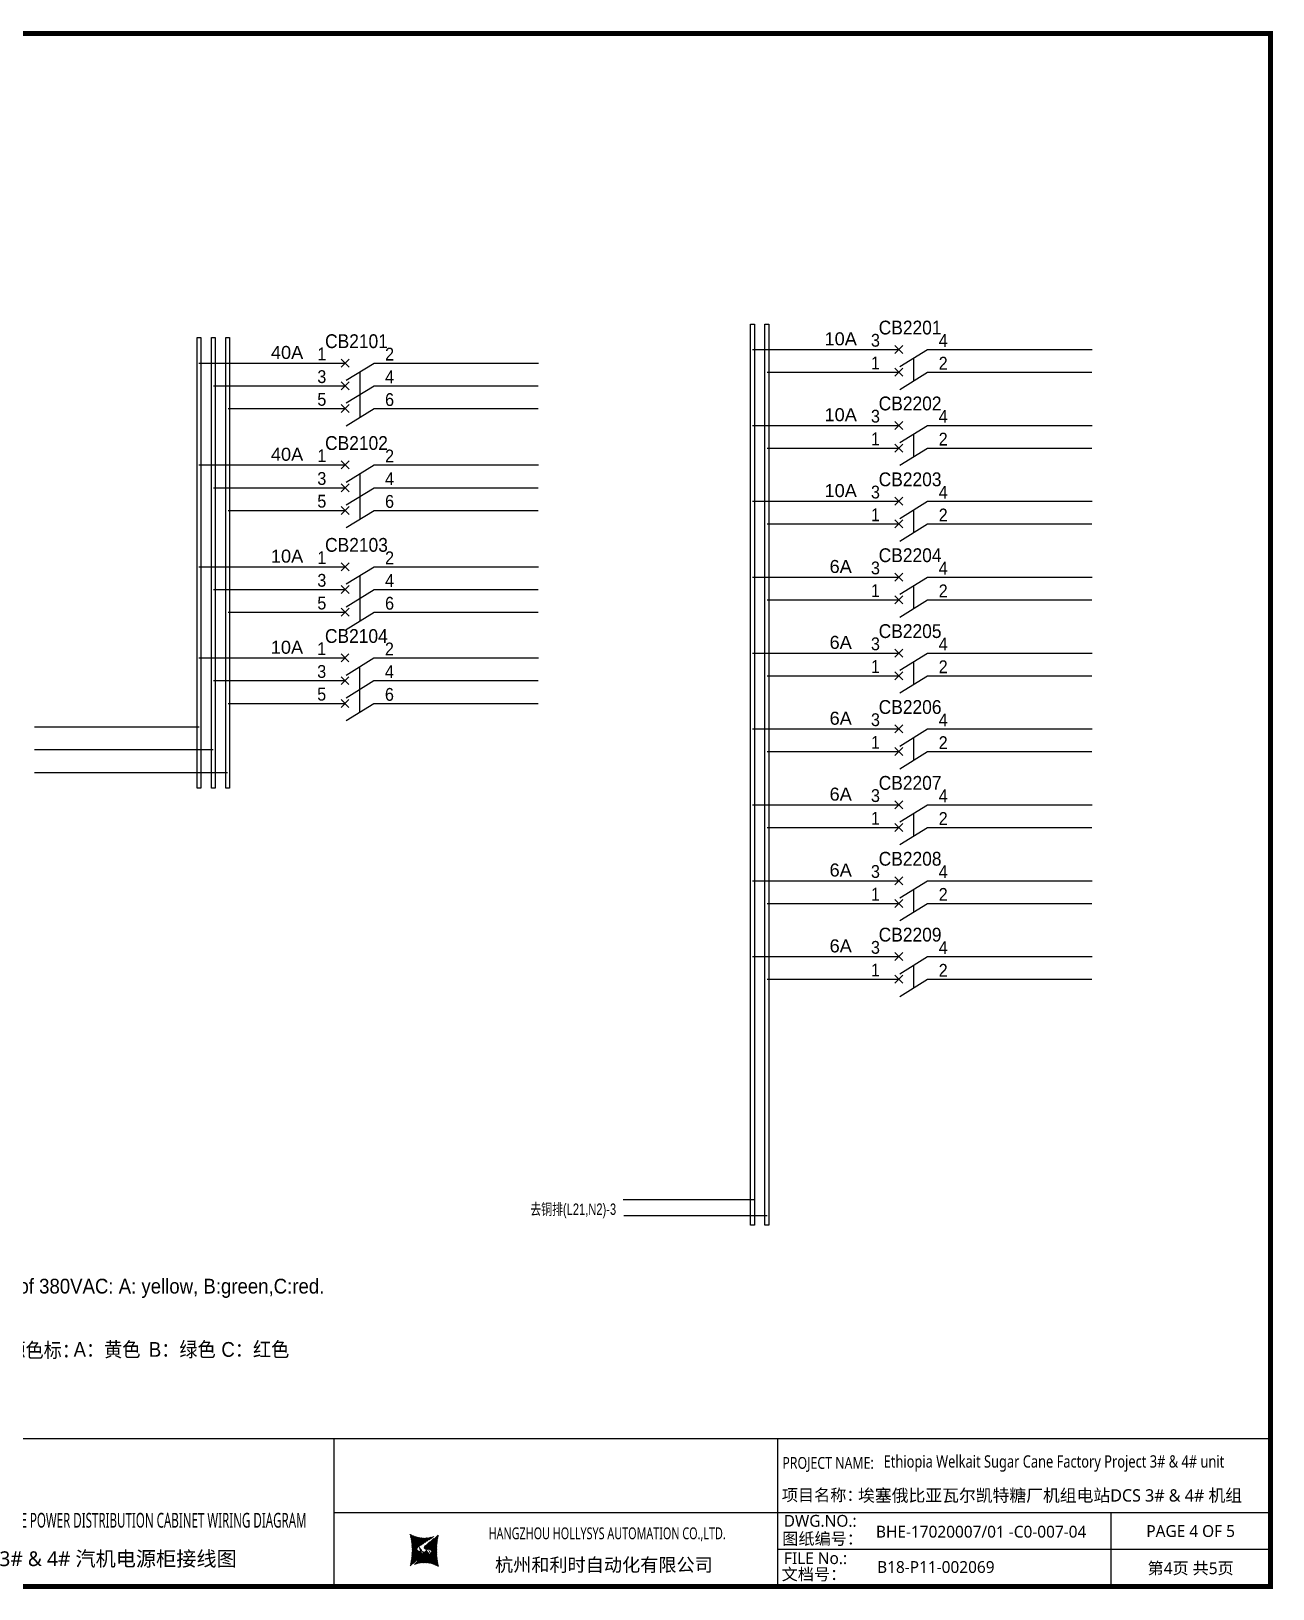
# Model space of a CAD drawing. Extents: x 81437 to 204847, y -54597 to -29444.
# Drawn here: x 108045 to 110564, y -41357 to -38196 of the extents above; entities that cross this region are included whole.
import ezdxf
from ezdxf.enums import TextEntityAlignment as Align
from ezdxf.lldxf.tags import DXFTag

# ---------------------------------------------------------------- set-up
doc = ezdxf.new("R2010")
doc.units = 0
doc.header["$LTSCALE"] = 100
doc.header["$MEASUREMENT"] = 0
for name, color, linetype in [('t', 1, 'Continuous'), ('标准图框及表格', 7, 'Continuous'), ('空气开关', 7, 'Continuous')]:
    doc.layers.add(name, color=color, linetype=linetype)
doc.styles.add('HZ', font='arial.ttf', dxfattribs={"width": 0.7})
doc.styles.get("Standard").update_dxf_attribs({"font": ''})
doc.styles.add('微软雅黑', font='')
doc.styles.get('Standard').set_extended_font_data('SimSun')
doc.styles.get('微软雅黑').set_extended_font_data('Microsoft YaHei')
tags = doc.linetypes.add('CENTER', pattern=[2, 1.25, -0.25, 0.25, -0.25]).pattern_tags.tags
tags[10:11] = [DXFTag(74, 4), DXFTag(75, 0), DXFTag(340, '0'), DXFTag(46, 1.0), DXFTag(50, 0.0), DXFTag(44, 0.0), DXFTag(45, 0.0)]
tags[8:9] = [DXFTag(74, 4), DXFTag(75, 0), DXFTag(340, '0'), DXFTag(46, 1.0), DXFTag(50, 0.0), DXFTag(44, 0.0), DXFTag(45, 0.0)]
tags[6:7] = [DXFTag(74, 4), DXFTag(75, 0), DXFTag(340, '0'), DXFTag(46, 1.0), DXFTag(50, 0.0), DXFTag(44, 0.0), DXFTag(45, 0.0)]
tags[4:5] = [DXFTag(74, 4), DXFTag(75, 0), DXFTag(340, '0'), DXFTag(46, 1.0), DXFTag(50, 0.0), DXFTag(44, 0.0), DXFTag(45, 0.0)]
pattern_1 = [(45, (-6.162819773475348, -58.86246267448996), (-0.736262898216564, 0.7362628982165641), [])]

# ---------------------------------------------------------------- blocks, each defined once
blk = doc.blocks.new('供电端子')
at = {"style": 'HZ', "width": 0.7}
blk.add_attdef('供电端子', (0, 0), '', height=17, dxfattribs=at)
blk = doc.blocks.new('图框')
at = {"layer": '标准图框及表格'}
h = blk.add_hatch(dxfattribs=at)
h.set_pattern_fill('ANSI31', color=5, scale=8.329863809039892, style=0)
h.set_pattern_definition(pattern_1)
edge = h.paths.add_edge_path()
edge.add_arc((2393.094436262916, -3057.016314091056), 55.18534773488954, 238.1092081981581, 291.6531626184834)
edge.add_line((2413.457117633552, -3108.307481089123), (2382.362679957259, -3129.105284474292))
edge.add_arc((2232.744557938924, -3137.191253253037), 135.3602868968974, 346.3915348661821, 374.2500326978034)
edge.add_line((2364.304773850054, -3169.039594784347), (2391.343418124445, -3146.7148906974))
edge.add_line((2385.17637942767, -3139.143911424919), (2389.981166822123, -3139.761302572286))
edge.add_spline(control_points=[(2391.307199095063, -3146.750097628447), (2392.196661605914, -3145.885543305817), (2393.808172678844, -3144.319160410171), (2393.706362376579, -3140.114756849009), (2391.263680388605, -3139.875266105763), (2389.959101290711, -3139.747359722689)], knot_values=[0, 0, 0, 0, 6.844331067525468, 12.40042740766005, 18.76924275352248, 18.76924275352248, 18.76924275352248, 18.76924275352248], weights=[1, 1, 1, 1, 1, 1], degree=3, periodic=0)
edge.add_spline(control_points=[(2382.352543285211, -3129.127895979397), (2381.626555155563, -3129.73152025812), (2380.315378592357, -3130.821700626719), (2379.381276507607, -3132.24510027398), (2378.964379386169, -3132.880374753903)], knot_values=[0, 0, 0, 0, 5.253673658024614, 9.488438564008057, 9.488438564008057, 9.488438564008057, 9.488438564008057], weights=[1, 1, 1, 1, 1], degree=3, periodic=0)
edge.add_spline(control_points=[(2380.109845815059, -3131.144179531064), (2379.558651433159, -3131.767985770505), (2378.469607692277, -3133.249177120419), (2378.75000888206, -3136.59141356358), (2381.696031569307, -3138.758015293683), (2384.022624161043, -3139.007997601494), (2385.15175362843, -3139.129317677358)], knot_values=[10.66597461496156, 10.66597461496156, 10.66597461496156, 10.66597461496156, 18.97770399508879, 28.89455822145742, 41.119553648298, 52.64692538081317, 52.64692538081317, 52.64692538081317, 52.64692538081317], weights=[1, 1, 1, 1, 1, 1, 1], degree=3, periodic=0)
h = blk.add_hatch(dxfattribs=at)
h.set_pattern_fill('ANSI31', color=3, scale=8.329863809039892, style=0)
h.set_pattern_definition(pattern_1)
edge = h.paths.add_edge_path()
edge.add_line((2396.306912351669, -3134.638821765021), (2401.543221691929, -3135.303048767099))
edge.add_spline(control_points=[(2394.881673431148, -3127.632408877759), (2393.992210920092, -3128.496963200258), (2392.380699847337, -3130.063346096064), (2392.482510149457, -3134.26774965708), (2394.925192137576, -3134.507240400384), (2396.229771235499, -3134.635146783385)], knot_values=[0, 0, 0, 0, 6.844331067526932, 12.40042740766158, 18.76924275352342, 18.76924275352342, 18.76924275352342, 18.76924275352342], weights=[1, 1, 1, 1, 1, 1], degree=3, periodic=0)
edge.add_line((2421.884098676157, -3105.342911721815), (2394.845454401773, -3127.667615808762))
edge.add_spline(control_points=[(2406.462349776273, -3142.781070641064), (2406.85282482484, -3142.285248106444), (2407.700959278394, -3140.915136680455), (2407.438863643569, -3137.791092942495), (2404.4928409567, -3135.624491212552), (2402.166248364556, -3135.374508904741), (2401.037118897577, -3135.253188828716)], knot_values=[12.65408913243743, 12.65408913243743, 12.65408913243743, 12.65408913243743, 18.97770399508879, 28.89455822145742, 41.119553648298, 52.64692538081317, 52.64692538081317, 52.64692538081317, 52.64692538081317], weights=[1, 1, 1, 1, 1, 1, 1], degree=3, periodic=0)
edge.add_line((2405.463463917236, -3143.838156073773), (2406.618423075823, -3142.594514654259))
edge.add_line((2403.858524028219, -3145.261600863971), (2405.463463917236, -3143.838156073904))
edge.add_line((2372.73175489228, -3166.075025417009), (2403.826192568573, -3145.277222031841))
edge.add_arc((2393.094436262916, -3217.366192415033), 55.18534773488965, 58.10920819815809, 111.6531626184834)
edge.add_arc((2553.444314586908, -3137.191253253037), 135.360286896897, 166.3915348661823, 194.2500326978024)
at = {"color": 7}
for p, q in [((2209.47921527367, -2910.443887418679), (2209.47921527367, -3210.443887418679)), ((3109.47921527367, -2910.443887418679), (3109.47921527367, -3210.443887418679)), ((2209.47921527367, -3060.443887418679), (3109.47921527367, -3060.443887418679)), ((3109.47921527367, -3060.443887418679), (4109.47921527367, -3060.443887418679)), ((3785.62275226965, -3060.443887418679), (3785.62275226965, -3210.443887418679)), ((4109.47921527367, -3135.443887418679), (3109.47921527367, -3135.443887418679))]:
    blk.add_line(p, q, dxfattribs=at)
at = {"color": 7, "const_width": 3}
blk.add_lwpolyline([(4109.47921527367, -2910.443887418679), (-6.162819773475348, -2910.443887418679)], dxfattribs=at)
at = {"layer": 't', "color": 7, "const_width": 9.61519705431492}
blk.add_lwpolyline([(4109.47921527367, -3210.443887418679), (4109.47921527367, -58.86246267448996), (-6.162819773475348, -58.86246267448996), (-6.162819773475348, -3210.443887418679)], close=True, dxfattribs=at)
at = {"color": 7, "linetype": 'CENTER', "style": '微软雅黑'}
for s, height, p in [('项目名称：', 24, (3118.237888517288, -3036.94681899895)), ('图纸编号：', 24, (3119.058468482224, -3125.527001057468)), ('杭州和利时自动化有限公司', 27, (2536.38633266712, -3179.976961063531)), ('文档号：', 24, (3117.869572934458, -3197.591179766443))]:
    blk.add_text(s, height=height, dxfattribs=at).set_placement(p)
at = {"color": 7, "style": '微软雅黑', "flags": 8}
for tag, p, height in [('DWG.NAME:', (1375.473639447489, -2969.2419877869), 25), ('DWG.NO.:', (3122.023352488108, -3089.264933317976), 24), ('图纸编号', (3309.199899152482, -3111.267140832559), 24), ('FILENO.:', (3122.509725826509, -3164.966587124836), 24), ('文档号', (3311.563545755656, -3182.994948628203), 24)]:
    blk.add_attdef(tag, p, '', height=height, dxfattribs=at)
at = {"color": 7, "style": '微软雅黑', "width": 0.8, "flags": 8}
for tag, p, height in [('PROJECTNAME:', (3119.317365890063, -2971.670387076527), 24), ('PROJECT_NAME', (3324.743137664682, -2969.191656158461), 25)]:
    blk.add_attdef(tag, p, '', height=height, dxfattribs=at)
at = {"color": 7, "style": '微软雅黑', "flags": 8}
for tag, height, width, p in [('RENLIU', 24, 0.7, (692.0254873090671, -3009.243060483925)), ('SHUFENWANG', 24, 0.7, (879.6254712981536, -3009.243060483925)), ('FANGHOU', 24, 0.7, (1063.567935676903, -3009.243060483925)), ('DANDANLI', 24, 0.7, (1243.852880445316, -3009.243060483925)), ('#10STATIONONTROLCABINETCOVER', 30, 0.6, (1771.737284051596, -3076.044837234568)), ('HANGZHOUHOLLYSYSAUTOMATIONCO.,LTD.', 24, 0.7, (2763.919484516009, -3104.577265918681))]:
    blk.add_attdef(tag, text='', height=height, dxfattribs=dict(at, width=width)).set_placement(p, align=Align.MIDDLE)
for tag, p in [('图纸名称:', (1371.649552043295, -3024.785799731683)), ('项目名称', (3272.897224152879, -3045.626842364768))]:
    blk.add_attdef(tag, text='', height=25, dxfattribs=at).set_placement(p, align=Align.BOTTOM_LEFT)
at = {"color": 7, "flags": 8}
blk.add_attdef('A', text='', height=23, dxfattribs=at).set_placement((53.73638948711596, -3033.744016823508), align=Align.MIDDLE)
at = {"color": 7, "style": '微软雅黑', "flags": 8}
for tag, height, p in [('设计时间', 23, (207.7030023673433, -3033.744016823508)), ('刘仁', 23, (692.0254873090671, -3061.050838701933)), ('王姝芬', 23, (879.6254712981536, -3061.050838701933)), ('侯方', 23, (1063.567935676903, -3061.050838701933)), ('李丹丹', 23, (1243.852880445316, -3061.050838701933)), ('PAGEXOFX', 24, (3947.55098377166, -3097.943887418679)), ('REV.', 24, (53.21983990701119, -3121.911417548025)), ('DATE', 24, (202.7449719716897, -3121.911417548025)), ('DESCRIPTION', 24, (445.5564698352027, -3121.911417548025)), ('PREPARED', 24, (692.0254873090671, -3121.911417548025)), ('CHECKED', 24, (879.625471298139, -3121.911417548025)), ('SIGNED', 24, (1063.567935676889, -3121.911417548025)), ('APPROVED', 24, (1243.852880445316, -3121.911417548025)), ('图纸名称', 30, (1771.737284051596, -3153.557526718527)), ('第几页共几页', 24, (3947.55098377166, -3172.943887418679))]:
    blk.add_attdef(tag, text='', height=height, dxfattribs=at).set_placement(p, align=Align.MIDDLE)
at = {"layer": '标准图框及表格', "color": 5, "style": 'HZ'}
for s, p in [('pgqh', (2367.722055843864, -3118.539690870716)), ('hollilas', (2367.889081852576, -3144.830947292762))]:
    blk.add_text(s, height=5.205656721233694, dxfattribs=at).set_placement(p)
at = {"layer": '标准图框及表格', "color": 3, "style": 'HZ'}
for s, height, p in [('auto', 8.676094535389492, (2394.744307490306, -3133.062499086471)), ('hollysys', 4.338047267694746, (2396.375285240625, -3158.593924068552))]:
    blk.add_text(s, height=height, dxfattribs=at).set_placement(p)

msp = doc.modelspace()

# ---------------------------------------------------------------- linework, layer by layer
at = {"color": 43}
for p, q in [((109508.0404815811, -38841.56924649297), (109804.7050952104, -38841.56924649297)), ((109863.2588265215, -38841.56924649297), (110196.9542886678, -38841.56924649297)), ((109508.0404815811, -38995.56924649297), (109804.7050952104, -38995.56924649297)), ((109863.2588265215, -38995.56924649297), (110196.9542886678, -38995.56924649297)), ((109508.0404815811, -39149.56924649297), (109804.7050952104, -39149.56924649297)), ((109863.2588265215, -39149.56924649297), (110196.9542886678, -39149.56924649297)), ((109508.0404815811, -39303.56924649297), (109804.7050952104, -39303.56924649297)), ((109863.2588265215, -39303.56924649297), (110196.9542886678, -39303.56924649297)), ((109508.0404815811, -39457.56924649297), (109804.7050952104, -39457.56924649297)), ((109863.2588265215, -39457.56924649297), (110196.9542886678, -39457.56924649297)), ((109508.0404815811, -39611.56924649297), (109804.7050952104, -39611.56924649297)), ((109863.2588265215, -39611.56924649297), (110196.9542886678, -39611.56924649297)), ((109508.0404815811, -39765.56924649297), (109804.7050952104, -39765.56924649297)), ((109863.2588265215, -39765.56924649297), (110196.9542886678, -39765.56924649297)), ((109508.0404815811, -39919.56924649297), (109804.7050952104, -39919.56924649297)), ((109863.2588265215, -39919.56924649297), (110196.9542886678, -39919.56924649297)), ((109508.0404815811, -40073.56924649297), (109804.7050952104, -40073.56924649297)), ((109863.2588265215, -40073.56924649297), (110196.9542886678, -40073.56924649297)), ((109245.8472951735, -40566.5539183299), (109512.3559343575, -40566.5539183299))]:
    msp.add_line(p, q, dxfattribs=at)
at = {"color": 6}
for p, q in [((109812.7969740577, -38849.66112534031), (109796.613216363, -38833.47736764564)), ((109796.613216363, -38849.66112534031), (109812.7969740577, -38833.47736764564)), ((109806.7871515854, -38876.35723267061), (109863.2588265215, -38841.56924649297)), ((108689.7281410749, -38877.31115989717), (108673.5443833802, -38861.1274022025)), ((108673.5443833802, -38877.31115989717), (108689.7281410749, -38861.1274022025)), ((108683.7183186026, -38904.00726722746), (108740.1899935387, -38869.21928104983)), ((109796.613216363, -38895.77276077181), (109812.7969740577, -38879.58900307714)), ((109812.7969740577, -38895.77276077181), (109796.613216363, -38879.58900307714)), ((108673.5443833802, -38923.42279532867), (108689.7281410749, -38907.239037634)), ((108689.7281410749, -38923.42279532867), (108673.5443833802, -38907.239037634)), ((109806.7871515854, -38922.46886810211), (109863.2588265215, -38887.68088192448)), ((108683.7183186026, -38950.11890265896), (108740.1899935387, -38915.33091648133)), ((108673.5443833802, -38969.53443076017), (108689.7281410749, -38953.3506730655)), ((108689.7281410749, -38969.53443076017), (108673.5443833802, -38953.3506730655)), ((108683.7183186026, -38996.23053809047), (108740.1899935387, -38961.44255191283)), ((109812.7969740577, -39003.66112534031), (109796.613216363, -38987.47736764564)), ((109796.613216363, -39003.66112534031), (109812.7969740577, -38987.47736764564)), ((109806.7871515854, -39030.35723267061), (109863.2588265215, -38995.56924649297)), ((109812.7969740577, -39049.77276077181), (109796.613216363, -39033.58900307714)), ((109796.613216363, -39049.77276077181), (109812.7969740577, -39033.58900307714)), ((108689.7281410749, -39083.99528846122), (108673.5443833802, -39067.81153076655)), ((108673.5443833802, -39083.99528846122), (108689.7281410749, -39067.81153076655)), ((109806.7871515854, -39076.46886810211), (109863.2588265215, -39041.68088192448)), ((108683.7183186026, -39110.69139579152), (108740.1899935387, -39075.90340961389)), ((108673.5443833802, -39130.10692389272), (108689.7281410749, -39113.92316619805)), ((108689.7281410749, -39130.10692389272), (108673.5443833802, -39113.92316619805)), ((108683.7183186026, -39156.80303122302), (108740.1899935387, -39122.01504504539)), ((108673.5443833802, -39176.21855932422), (108689.7281410749, -39160.03480162955)), ((108689.7281410749, -39176.21855932422), (108673.5443833802, -39160.03480162955)), ((109796.613216363, -39157.66112534031), (109812.7969740577, -39141.47736764564)), ((109812.7969740577, -39157.66112534031), (109796.613216363, -39141.47736764564)), ((109806.7871515854, -39184.35723267061), (109863.2588265215, -39149.56924649297)), ((108683.7183186026, -39202.91466665452), (108740.1899935387, -39168.12668047689)), ((109796.613216363, -39203.77276077181), (109812.7969740577, -39187.58900307714)), ((109812.7969740577, -39203.77276077181), (109796.613216363, -39187.58900307714)), ((109806.7871515854, -39230.46886810211), (109863.2588265215, -39195.68088192448)), ((108689.7281410749, -39290.67941702528), (108673.5443833802, -39274.49565933061)), ((108673.5443833802, -39290.67941702528), (108689.7281410749, -39274.49565933061)), ((108683.7183186026, -39317.37552435557), (108740.1899935387, -39282.58753817794)), ((108673.5443833802, -39336.79105245678), (108689.7281410749, -39320.60729476211)), ((108689.7281410749, -39336.79105245678), (108673.5443833802, -39320.60729476211)), ((109812.7969740577, -39311.66112534031), (109796.613216363, -39295.47736764564)), ((109796.613216363, -39311.66112534031), (109812.7969740577, -39295.47736764564)), ((109806.7871515854, -39338.35723267061), (109863.2588265215, -39303.56924649297)), ((108683.7183186026, -39363.48715978707), (108740.1899935387, -39328.69917360944)), ((109812.7969740577, -39357.77276077181), (109796.613216363, -39341.58900307714)), ((109796.613216363, -39357.77276077181), (109812.7969740577, -39341.58900307714)), ((109806.7871515854, -39384.46886810211), (109863.2588265215, -39349.68088192448)), ((108673.5443833802, -39382.90268788828), (108689.7281410749, -39366.71893019361)), ((108689.7281410749, -39382.90268788828), (108673.5443833802, -39366.71893019361)), ((108683.7183186026, -39409.59879521858), (108740.1899935387, -39374.81080904094)), ((109796.613216363, -39465.66112534031), (109812.7969740577, -39449.47736764564)), ((109812.7969740577, -39465.66112534031), (109796.613216363, -39449.47736764564)), ((108689.4528313535, -39475.61670460962), (108673.2690736588, -39459.43294691495)), ((108673.2690736588, -39475.61670460962), (108689.4528313535, -39459.43294691495)), ((108683.4430088812, -39502.31281193992), (108739.9146838173, -39467.52482576229)), ((109806.7871515854, -39492.35723267061), (109863.2588265215, -39457.56924649297)), ((108673.2690736588, -39521.72834004113), (108689.4528313535, -39505.54458234645)), ((108689.4528313535, -39521.72834004113), (108673.2690736588, -39505.54458234645)), ((108683.4430088812, -39548.42444737142), (108739.9146838173, -39513.63646119379)), ((109796.613216363, -39511.77276077181), (109812.7969740577, -39495.58900307714)), ((109812.7969740577, -39511.77276077181), (109796.613216363, -39495.58900307714)), ((109806.7871515854, -39538.46886810211), (109863.2588265215, -39503.68088192448)), ((108673.2690736588, -39567.83997547263), (108689.4528313535, -39551.65621777796)), ((108689.4528313535, -39567.83997547263), (108673.2690736588, -39551.65621777796)), ((108683.4430088812, -39594.53608280292), (108739.9146838173, -39559.74809662529)), ((109812.7969740577, -39619.66112534031), (109796.613216363, -39603.47736764564)), ((109796.613216363, -39619.66112534031), (109812.7969740577, -39603.47736764564)), ((109806.7871515854, -39646.35723267061), (109863.2588265215, -39611.56924649297)), ((109812.7969740577, -39665.77276077181), (109796.613216363, -39649.58900307714)), ((109796.613216363, -39665.77276077181), (109812.7969740577, -39649.58900307714)), ((109806.7871515854, -39692.46886810211), (109863.2588265215, -39657.68088192448)), ((109812.7969740577, -39773.66112534031), (109796.613216363, -39757.47736764564)), ((109796.613216363, -39773.66112534031), (109812.7969740577, -39757.47736764564)), ((109806.7871515854, -39800.35723267061), (109863.2588265215, -39765.56924649297)), ((109812.7969740577, -39819.77276077181), (109796.613216363, -39803.58900307714)), ((109796.613216363, -39819.77276077181), (109812.7969740577, -39803.58900307714)), ((109806.7871515854, -39846.46886810211), (109863.2588265215, -39811.68088192448)), ((109796.613216363, -39927.66112534031), (109812.7969740577, -39911.47736764564)), ((109812.7969740577, -39927.66112534031), (109796.613216363, -39911.47736764564)), ((109806.7871515854, -39954.35723267061), (109863.2588265215, -39919.56924649297)), ((109796.613216363, -39973.77276077181), (109812.7969740577, -39957.58900307714)), ((109812.7969740577, -39973.77276077181), (109796.613216363, -39957.58900307714)), ((109806.7871515854, -40000.46886810211), (109863.2588265215, -39965.68088192448)), ((109812.7969740577, -40081.66112534031), (109796.613216363, -40065.47736764564)), ((109796.613216363, -40081.66112534031), (109812.7969740577, -40065.47736764564)), ((109806.7871515854, -40108.35723267061), (109863.2588265215, -40073.56924649297)), ((109812.7969740577, -40127.77276077181), (109796.613216363, -40111.58900307714)), ((109796.613216363, -40127.77276077181), (109812.7969740577, -40111.58900307714)), ((109806.7871515854, -40154.46886810211), (109863.2588265215, -40119.68088192448))]:
    msp.add_line(p, q, dxfattribs=at)
at = {"color": 2}
for p, q in [((108384.9716485983, -38869.21928104983), (108681.6362622275, -38869.21928104983)), ((108740.1899935387, -38869.21928104983), (109073.885455685, -38869.21928104983)), ((108384.9716485983, -39075.90340961389), (108681.6362622275, -39075.90340961389)), ((108740.1899935387, -39075.90340961389), (109073.885455685, -39075.90340961389)), ((108384.9716485983, -39282.58753817794), (108681.6362622275, -39282.58753817794)), ((108740.1899935387, -39282.58753817794), (109073.885455685, -39282.58753817794)), ((108384.6963388769, -39467.52482576229), (108681.3609525062, -39467.52482576229)), ((108739.9146838173, -39467.52482576229), (109073.6101459636, -39467.52482576229)), ((108051.6025861858, -39607.54713676416), (108385.2980483321, -39607.54713676416))]:
    msp.add_line(p, q, dxfattribs=at)
at = {"color": 5}
for p, q in [((109537.7404815812, -38887.68088192448), (109804.7050952104, -38887.68088192448)), ((109863.2588265215, -38887.68088192448), (110196.3646390026, -38887.68088192448)), ((109537.7404815812, -39041.68088192448), (109804.7050952104, -39041.68088192448)), ((109863.2588265215, -39041.68088192448), (110196.3646390026, -39041.68088192448)), ((109537.7404815812, -39195.68088192448), (109804.7050952104, -39195.68088192448)), ((109863.2588265215, -39195.68088192448), (110196.3646390026, -39195.68088192448)), ((109537.7404815812, -39349.68088192448), (109804.7050952104, -39349.68088192448)), ((109863.2588265215, -39349.68088192448), (110196.3646390026, -39349.68088192448)), ((109537.7404815812, -39503.68088192448), (109804.7050952104, -39503.68088192448)), ((109863.2588265215, -39503.68088192448), (110196.3646390026, -39503.68088192448)), ((109537.7404815812, -39657.68088192448), (109804.7050952104, -39657.68088192448)), ((109863.2588265215, -39657.68088192448), (110196.3646390026, -39657.68088192448)), ((109537.7404815812, -39811.68088192448), (109804.7050952104, -39811.68088192448)), ((109863.2588265215, -39811.68088192448), (110196.3646390026, -39811.68088192448)), ((109537.7404815812, -39965.68088192448), (109804.7050952104, -39965.68088192448)), ((109863.2588265215, -39965.68088192448), (110196.3646390026, -39965.68088192448)), ((109537.7404815812, -40119.68088192448), (109804.7050952104, -40119.68088192448)), ((109863.2588265215, -40119.68088192448), (110196.3646390026, -40119.68088192448)), ((109247.3108294153, -40598.98619139868), (109537.9087609978, -40598.98619139868))]:
    msp.add_line(p, q, dxfattribs=at)
at = {"color": 3}
for p, q in [((108414.6716485983, -38915.33091648133), (108681.6362622275, -38915.33091648133)), ((108740.1899935387, -38915.33091648133), (109073.2958060198, -38915.33091648133)), ((108414.6716485983, -39122.01504504539), (108681.6362622275, -39122.01504504539)), ((108740.1899935387, -39122.01504504539), (109073.2958060198, -39122.01504504539)), ((108414.6716485983, -39328.69917360944), (108681.6362622275, -39328.69917360944)), ((108740.1899935387, -39328.69917360944), (109073.2958060198, -39328.69917360944)), ((108414.3963388769, -39513.63646119379), (108681.3609525062, -39513.63646119379)), ((108739.9146838173, -39513.63646119379), (109073.0204962984, -39513.63646119379)), ((108051.6025861858, -39653.65877219566), (108414.1742098439, -39653.65877219566))]:
    msp.add_line(p, q, dxfattribs=at)
at = {"color": 1}
for p, q in [((108444.65252771, -38961.44255191283), (108681.6362622275, -38961.44255191283)), ((108740.1899935387, -38961.44255191283), (109073.2958060198, -38961.44255191283)), ((108444.65252771, -39168.12668047689), (108681.6362622275, -39168.12668047689)), ((108740.1899935387, -39168.12668047689), (109073.2958060198, -39168.12668047689)), ((108444.65252771, -39374.81080904094), (108681.6362622275, -39374.81080904094)), ((108740.1899935387, -39374.81080904094), (109073.2958060198, -39374.81080904094)), ((108444.3772179886, -39559.74809662529), (108681.3609525062, -39559.74809662529)), ((108739.9146838173, -39559.74809662529), (109073.0204962984, -39559.74809662529)), ((108051.6025861858, -39699.77040762716), (108442.6775758699, -39699.77040762716))]:
    msp.add_line(p, q, dxfattribs=at)
at = {"color": 2}
msp.add_lwpolyline([(108388.958934922, -38817.51928104985), (108388.958934922, -39731.93326976688), (108381.1216485983, -39731.93326976688), (108381.1216485983, -38817.51928104985)], close=True, dxfattribs=at)
at = {"color": 3}
msp.add_lwpolyline([(108418.108934922, -38817.51928104985), (108418.108934922, -39731.93326976688), (108410.2716485983, -39731.93326976688), (108410.2716485983, -38817.51928104985)], close=True, dxfattribs=at)
at = {"color": 1}
msp.add_lwpolyline([(108447.2589349219, -38817.51928104985), (108447.2589349219, -39731.93326976688), (108439.4216485983, -39731.93326976688), (108439.4216485983, -38817.51928104985)], close=True, dxfattribs=at)
at = {"color": 43}
msp.add_lwpolyline([(109512.0277679048, -38789.86924649299), (109512.0277679048, -40618.69722392705), (109504.1904815812, -40618.69722392705), (109504.1904815812, -38789.86924649299)], close=True, dxfattribs=at)
at = {"color": 5}
msp.add_lwpolyline([(109541.1777679048, -38789.86924649299), (109541.1777679048, -40618.69722392705), (109533.3404815811, -40618.69722392705), (109533.3404815811, -38789.86924649299)], close=True, dxfattribs=at)
at = {"layer": '空气开关', "color": 6}
for p, q in [((109835.0229890535, -38905.07487501328), (109835.0229890535, -38858.9632395818)), ((108711.9541560707, -38932.72490957013), (108711.9541560707, -38886.61327413866)), ((108711.9541560707, -38978.83654500164), (108711.9541560707, -38932.72490957016)), ((109835.0229890535, -39059.07487501328), (109835.0229890535, -39012.9632395818)), ((108711.9541560707, -39139.40903813419), (108711.9541560707, -39093.29740270272)), ((108711.9541560707, -39185.52067356569), (108711.9541560707, -39139.40903813422)), ((109835.0229890535, -39213.07487501328), (109835.0229890535, -39166.9632395818)), ((108711.9541560707, -39346.09316669824), (108711.9541560707, -39299.98153126677)), ((109835.0229890535, -39367.07487501328), (109835.0229890535, -39320.9632395818)), ((108711.9541560707, -39392.20480212975), (108711.9541560707, -39346.09316669827)), ((109835.0229890535, -39521.07487501328), (109835.0229890535, -39474.9632395818)), ((108711.6788463493, -39531.03045428259), (108711.6788463493, -39484.91881885112)), ((108711.6788463493, -39577.14208971409), (108711.6788463493, -39531.03045428262)), ((109835.0229890535, -39675.07487501328), (109835.0229890535, -39628.9632395818)), ((109835.0229890535, -39829.07487501328), (109835.0229890535, -39782.9632395818)), ((109835.0229890535, -39983.07487501328), (109835.0229890535, -39936.9632395818)), ((109835.0229890535, -40137.07487501328), (109835.0229890535, -40090.9632395818))]:
    msp.add_line(p, q, dxfattribs=at)

# ---------------------------------------------------------------- block references
at = {"color": 1}
ref = msp.add_blockref('图框', (106449.2496954848, -38141.47210821904), dxfattribs=at)
ref.add_attrib('PROJECTNAME:', 'PROJECT NAME:', (109568.5670613748, -41113.14249529556), dxfattribs={"color": 7, "height": 24, "style": '微软雅黑', "width": 0.8000000000000002})
ref.add_attrib('FILENO.:', 'FILE No.:', (109571.7594213113, -41306.43869534387), dxfattribs={"color": 7, "height": 24, "style": '微软雅黑'})
ref.add_attrib('DWG.NO.:', 'DWG.NO.:', (109571.2730479729, -41230.73704153701), dxfattribs={"color": 7, "height": 24, "style": '微软雅黑'})
ref.add_attrib('PAGEXOFX', 'PAGE 4 OF 5', dxfattribs={"color": 7, "height": 24, "style": '微软雅黑', "flags": 8}).set_placement((110396.8006792564, -41239.41599563772), align=Align.MIDDLE)
ref.add_attrib('PROJECT_NAME', 'Ethiopia Welkait Sugar Cane Factory Project 3# & 4# unit', (109773.9928331494, -41110.6637643775), dxfattribs={"color": 7, "height": 25, "style": '微软雅黑', "width": 0.8})
ref.add_attrib('项目名称', '埃塞俄比亚瓦尔凯特糖厂机组电站DCS 3# & 4# 机组', dxfattribs={"color": 7, "height": 25, "style": '微软雅黑'}).set_placement((109722.1469196376, -41187.09895058381), align=Align.BOTTOM_LEFT)
ref.add_attrib('HANGZHOUHOLLYSYSAUTOMATIONCO.,LTD.', 'HANGZHOU HOLLYSYS AUTOMATION CO.,LTD.', dxfattribs={"color": 7, "height": 24, "style": '微软雅黑', "width": 0.6999999999999998}).set_placement((109213.1691800008, -41246.04937413772), align=Align.MIDDLE)
ref.add_attrib('#10STATIONONTROLCABINETCOVER', '3# & 4#  TURBINE POWER DISTRIBUTION CABINET WIRING DIAGRAM', dxfattribs={"color": 7, "height": 30, "style": '微软雅黑', "width": 0.6, "flags": 8}).set_placement((108220.9869795364, -41217.51694545361), align=Align.MIDDLE)
ref.add_attrib('图纸名称', '3# & 4# 汽机电源柜接线图', dxfattribs={"color": 7, "height": 30, "style": '微软雅黑', "flags": 8}).set_placement((108220.9869795364, -41295.02963493756), align=Align.MIDDLE)
ref.add_attrib('文档号', 'B18-P11-002069', (109760.8132412404, -41324.46705684724), dxfattribs={"color": 7, "height": 24, "style": '微软雅黑', "flags": 8})
ref.add_attrib('图纸编号', 'BHE-17020007/01 -C0-007-04', (109758.4495946372, -41252.7392490516), dxfattribs={"color": 7, "height": 24, "style": '微软雅黑', "flags": 8})
ref.add_attrib('第几页共几页', '第4页 共5页', dxfattribs={"color": 7, "height": 24, "style": '微软雅黑', "flags": 8}).set_placement((110396.8006792564, -41314.41599563772), align=Align.MIDDLE)
ref = msp.add_blockref('供电端子', (109827.6930404334, -38811.10108992214), dxfattribs=dict(xscale=0.9349999999976717, yscale=0.9349999999976717))
ref.add_attrib('供电端子', 'CB2201', dxfattribs={"height": 28.05, "style": 'HZ', "width": 0.9}).set_placement((109827.6930404334, -38811.10108992214), align=Align.CENTER)
ref = msp.add_blockref('供电端子', (108704.6242074505, -38838.751124479), dxfattribs=dict(xscale=0.9349999999976717, yscale=0.9349999999976717))
ref.add_attrib('供电端子', 'CB2101', dxfattribs={"height": 28.05, "style": 'HZ', "width": 0.9}).set_placement((108704.6242074505, -38838.751124479), align=Align.CENTER)
ref = msp.add_blockref('供电端子', (109686.8930404334, -38833.10108992214), dxfattribs=dict(xscale=0.9349999999976717, yscale=0.9349999999976717))
ref.add_attrib('供电端子', '10A', dxfattribs={"height": 26.4, "style": 'HZ'}).set_placement((109686.8930404334, -38833.10108992214), align=Align.CENTER)
ref = msp.add_blockref('供电端子', (108563.8242074506, -38860.751124479), dxfattribs=dict(xscale=0.9349999999976717, yscale=0.9349999999976717))
ref.add_attrib('供电端子', '40A', dxfattribs={"height": 26.4, "style": 'HZ'}).set_placement((108563.8242074506, -38860.751124479), align=Align.CENTER)
ref = msp.add_blockref('供电端子', (109827.6930404334, -38965.10108992214), dxfattribs=dict(xscale=0.9349999999976717, yscale=0.9349999999976717))
ref.add_attrib('供电端子', 'CB2202', dxfattribs={"height": 28.05, "style": 'HZ', "width": 0.9}).set_placement((109827.6930404334, -38965.10108992214), align=Align.CENTER)
ref = msp.add_blockref('供电端子', (109686.8930404334, -38987.10108992214), dxfattribs=dict(xscale=0.9349999999976717, yscale=0.9349999999976717))
ref.add_attrib('供电端子', '10A', dxfattribs={"height": 26.4, "style": 'HZ'}).set_placement((109686.8930404334, -38987.10108992214), align=Align.CENTER)
ref = msp.add_blockref('供电端子', (108563.8242074506, -39067.43525304306), dxfattribs=dict(xscale=0.9349999999976717, yscale=0.9349999999976717))
ref.add_attrib('供电端子', '40A', dxfattribs={"height": 26.4, "style": 'HZ'}).set_placement((108563.8242074506, -39067.43525304306), align=Align.CENTER)
ref = msp.add_blockref('供电端子', (108704.6242074505, -39045.43525304306), dxfattribs=dict(xscale=0.9349999999976717, yscale=0.9349999999976717))
ref.add_attrib('供电端子', 'CB2102', dxfattribs={"height": 28.05, "style": 'HZ', "width": 0.9}).set_placement((108704.6242074505, -39045.43525304306), align=Align.CENTER)
ref = msp.add_blockref('供电端子', (109827.6930404334, -39119.10108992214), dxfattribs=dict(xscale=0.9349999999976717, yscale=0.9349999999976717))
ref.add_attrib('供电端子', 'CB2203', dxfattribs={"height": 28.05, "style": 'HZ', "width": 0.9}).set_placement((109827.6930404334, -39119.10108992214), align=Align.CENTER)
ref = msp.add_blockref('供电端子', (109686.8930404334, -39141.10108992214), dxfattribs=dict(xscale=0.9349999999976717, yscale=0.9349999999976717))
ref.add_attrib('供电端子', '10A', dxfattribs={"height": 26.4, "style": 'HZ'}).set_placement((109686.8930404334, -39141.10108992214), align=Align.CENTER)
ref = msp.add_blockref('供电端子', (108704.6242074505, -39252.11938160711), dxfattribs=dict(xscale=0.9349999999976717, yscale=0.9349999999976717))
ref.add_attrib('供电端子', 'CB2103', dxfattribs={"height": 28.05, "style": 'HZ', "width": 0.9}).set_placement((108704.6242074505, -39252.11938160711), align=Align.CENTER)
ref = msp.add_blockref('供电端子', (108563.8242074506, -39274.11938160711), dxfattribs=dict(xscale=0.9349999999976717, yscale=0.9349999999976717))
ref.add_attrib('供电端子', '10A', dxfattribs={"height": 26.4, "style": 'HZ'}).set_placement((108563.8242074506, -39274.11938160711), align=Align.CENTER)
ref = msp.add_blockref('供电端子', (109827.6930404334, -39273.10108992214), dxfattribs=dict(xscale=0.9349999999976717, yscale=0.9349999999976717))
ref.add_attrib('供电端子', 'CB2204', dxfattribs={"height": 28.05, "style": 'HZ', "width": 0.9}).set_placement((109827.6930404334, -39273.10108992214), align=Align.CENTER)
ref = msp.add_blockref('供电端子', (109686.8930404334, -39295.10108992214), dxfattribs=dict(xscale=0.9349999999976717, yscale=0.9349999999976717))
ref.add_attrib('供电端子', '6A', dxfattribs={"height": 26.4, "style": 'HZ'}).set_placement((109686.8930404334, -39295.10108992214), align=Align.CENTER)
ref = msp.add_blockref('供电端子', (108704.3488977292, -39437.05666919146), dxfattribs=dict(xscale=0.9349999999976717, yscale=0.9349999999976717))
ref.add_attrib('供电端子', 'CB2104', dxfattribs={"height": 28.05, "style": 'HZ', "width": 0.9}).set_placement((108704.3488977292, -39437.05666919146), align=Align.CENTER)
ref = msp.add_blockref('供电端子', (109827.6930404334, -39427.10108992214), dxfattribs=dict(xscale=0.9349999999976717, yscale=0.9349999999976717))
ref.add_attrib('供电端子', 'CB2205', dxfattribs={"height": 28.05, "style": 'HZ', "width": 0.9}).set_placement((109827.6930404334, -39427.10108992214), align=Align.CENTER)
ref = msp.add_blockref('供电端子', (108563.5488977292, -39459.05666919146), dxfattribs=dict(xscale=0.9349999999976717, yscale=0.9349999999976717))
ref.add_attrib('供电端子', '10A', dxfattribs={"height": 26.4, "style": 'HZ'}).set_placement((108563.5488977292, -39459.05666919146), align=Align.CENTER)
ref = msp.add_blockref('供电端子', (109686.8930404334, -39449.10108992214), dxfattribs=dict(xscale=0.9349999999976717, yscale=0.9349999999976717))
ref.add_attrib('供电端子', '6A', dxfattribs={"height": 26.4, "style": 'HZ'}).set_placement((109686.8930404334, -39449.10108992214), align=Align.CENTER)
ref = msp.add_blockref('供电端子', (109686.8930404334, -39603.10108992214), dxfattribs=dict(xscale=0.9349999999976717, yscale=0.9349999999976717))
ref.add_attrib('供电端子', '6A', dxfattribs={"height": 26.4, "style": 'HZ'}).set_placement((109686.8930404334, -39603.10108992214), align=Align.CENTER)
ref = msp.add_blockref('供电端子', (109827.6930404334, -39581.10108992214), dxfattribs=dict(xscale=0.9349999999976717, yscale=0.9349999999976717))
ref.add_attrib('供电端子', 'CB2206', dxfattribs={"height": 28.05, "style": 'HZ', "width": 0.9}).set_placement((109827.6930404334, -39581.10108992214), align=Align.CENTER)
ref = msp.add_blockref('供电端子', (109686.8930404334, -39757.10108992214), dxfattribs=dict(xscale=0.9349999999976717, yscale=0.9349999999976717))
ref.add_attrib('供电端子', '6A', dxfattribs={"height": 26.4, "style": 'HZ'}).set_placement((109686.8930404334, -39757.10108992214), align=Align.CENTER)
ref = msp.add_blockref('供电端子', (109827.6930404334, -39735.10108992214), dxfattribs=dict(xscale=0.9349999999976717, yscale=0.9349999999976717))
ref.add_attrib('供电端子', 'CB2207', dxfattribs={"height": 28.05, "style": 'HZ', "width": 0.9}).set_placement((109827.6930404334, -39735.10108992214), align=Align.CENTER)
ref = msp.add_blockref('供电端子', (109827.6930404334, -39889.10108992214), dxfattribs=dict(xscale=0.9349999999976717, yscale=0.9349999999976717))
ref.add_attrib('供电端子', 'CB2208', dxfattribs={"height": 28.05, "style": 'HZ', "width": 0.9}).set_placement((109827.6930404334, -39889.10108992214), align=Align.CENTER)
ref = msp.add_blockref('供电端子', (109686.8930404334, -39911.10108992214), dxfattribs=dict(xscale=0.9349999999976717, yscale=0.9349999999976717))
ref.add_attrib('供电端子', '6A', dxfattribs={"height": 26.4, "style": 'HZ'}).set_placement((109686.8930404334, -39911.10108992214), align=Align.CENTER)
ref = msp.add_blockref('供电端子', (109827.6930404334, -40043.10108992214), dxfattribs=dict(xscale=0.9349999999976717, yscale=0.9349999999976717))
ref.add_attrib('供电端子', 'CB2209', dxfattribs={"height": 28.05, "style": 'HZ', "width": 0.9}).set_placement((109827.6930404334, -40043.10108992214), align=Align.CENTER)
ref = msp.add_blockref('供电端子', (109686.8930404334, -40065.10108992214), dxfattribs=dict(xscale=0.9349999999976717, yscale=0.9349999999976717))
ref.add_attrib('供电端子', '6A', dxfattribs={"height": 26.4, "style": 'HZ'}).set_placement((109686.8930404334, -40065.10108992214), align=Align.CENTER)

# ---------------------------------------------------------------- texts
at = {"style": 'HZ', "width": 0.7}
msp.add_text('去铜排(L21,N2)-3', height=23.1, dxfattribs=at).set_placement((109057.2550833117, -40597.80913542661))
at = {"color": 3, "style": 'HZ', "width": 0.9}
for s, p in [('1: Cable color of 380VAC: A: yellow, B:green,C:red.', (107775.7225222312, -40757.39256785311)), ('1: 380VAC电源色标：', (107777.1399708131, -40887.27673202915)), ('A：黄色', (108130.796303667, -40885.84510967038)), ('B：绿色', (108283.4137725548, -40885.84527222127)), ('C：红色', (108430.5519612844, -40885.84527222127))]:
    msp.add_text(s, height=30, dxfattribs=at).set_placement(p)
at = {"layer": '空气开关', "style": 'HZ', "width": 0.9}
for s, p in [('3', (109748.2953270324, -38835.87428417076)), ('4', (109885.7078266148, -38836.33244860369)), ('1', (108625.2264940495, -38863.52431872761)), ('2', (108762.6389936319, -38863.98248316054)), ('1', (109748.2953270324, -38881.98591960226)), ('2', (109885.7078266148, -38882.44408403519)), ('3', (108625.2264940495, -38909.63595415912)), ('4', (108762.6389936319, -38910.09411859205)), ('5', (108625.2264940495, -38955.74758959062)), ('6', (108762.6389936319, -38956.20575402355)), ('3', (109748.2953270324, -38989.87428417076)), ('4', (109885.7078266148, -38990.33244860369)), ('1', (109748.2953270324, -39035.98591960226)), ('2', (109885.7078266148, -39036.44408403519)), ('1', (108625.2264940495, -39070.20844729167)), ('2', (108762.6389936319, -39070.6666117246)), ('3', (108625.2264940495, -39116.32008272317)), ('4', (108762.6389936319, -39116.7782471561)), ('3', (109748.2953270324, -39143.87428417076)), ('4', (109885.7078266148, -39144.33244860369)), ('5', (108625.2264940495, -39162.43171815467)), ('6', (108762.6389936319, -39162.8898825876)), ('1', (109748.2953270324, -39189.98591960226)), ('2', (109885.7078266148, -39190.44408403519)), ('1', (108625.2264940495, -39276.89257585572)), ('2', (108762.6389936319, -39277.35074028865)), ('3', (109748.2953270324, -39297.87428417076)), ('4', (109885.7078266148, -39298.33244860369)), ('3', (108625.2264940495, -39323.00421128723)), ('4', (108762.6389936319, -39323.46237572016)), ('1', (109748.2953270324, -39343.98591960226)), ('2', (109885.7078266148, -39344.44408403519)), ('5', (108625.2264940495, -39369.11584671873)), ('6', (108762.6389936319, -39369.57401115166)), ('1', (108624.9511843282, -39461.82986344007)), ('2', (108762.3636839105, -39462.288027873)), ('3', (109748.2953270324, -39451.87428417076)), ('4', (109885.7078266148, -39452.33244860369)), ('3', (108624.9511843282, -39507.94149887157)), ('4', (108762.3636839105, -39508.3996633045)), ('1', (109748.2953270324, -39497.98591960226)), ('2', (109885.7078266148, -39498.44408403519)), ('5', (108624.9511843282, -39554.05313430307)), ('6', (108762.3636839105, -39554.511298736)), ('3', (109748.2953270324, -39605.87428417076)), ('4', (109885.7078266148, -39606.33244860369)), ('1', (109748.2953270324, -39651.98591960226)), ('2', (109885.7078266148, -39652.44408403519)), ('3', (109748.2953270324, -39759.87428417079)), ('4', (109885.7078266148, -39760.33244860369)), ('1', (109748.2953270324, -39805.98591960226)), ('2', (109885.7078266148, -39806.44408403519)), ('3', (109748.2953270324, -39913.87428417079)), ('4', (109885.7078266148, -39914.33244860369)), ('1', (109748.2953270324, -39959.98591960226)), ('2', (109885.7078266148, -39960.44408403519)), ('3', (109748.2953270324, -40067.87428417079)), ('4', (109885.7078266148, -40068.33244860369)), ('1', (109748.2953270324, -40113.98591960226)), ('2', (109885.7078266148, -40114.44408403519))]:
    msp.add_text(s, height=26.00961058081033, dxfattribs=at).set_placement(p)

doc.saveas('drawing.dxf')
